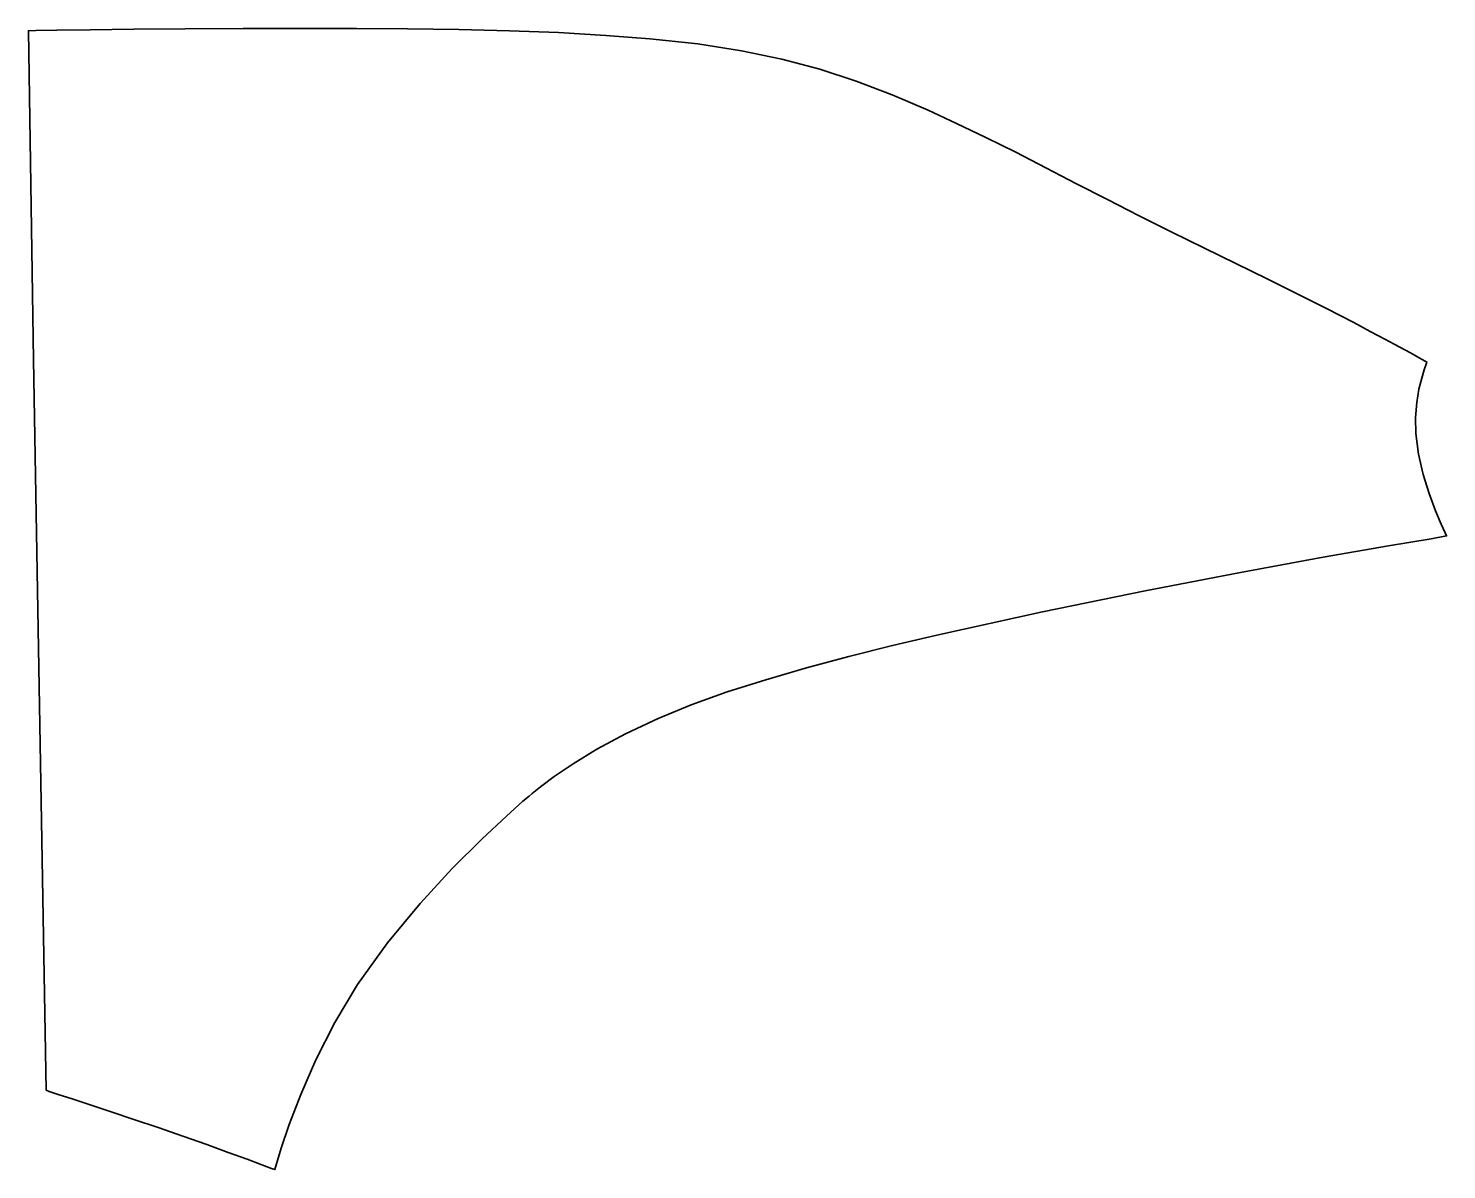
# Model space of a CAD drawing. Extents: x 0 to 4660, y -3748 to 0.
import ezdxf

# ---------------------------------------------------------------- set-up
doc = ezdxf.new("R2010")
doc.units = 0
doc.linetypes.add('Solid', pattern=[0])

msp = doc.modelspace()

# ---------------------------------------------------------------- linework, layer by layer
at = {"color": 0, "linetype": 'Solid', "lineweight": 35}
msp.add_lwpolyline([(799, -3744), (767, -3732), (719, -3714), (657, -3692), (586, -3666), (507, -3638), (426, -3610), (347, -3583), (272, -3558), (203, -3535), (144, -3515), (98, -3501), (68, -3491), (58, -3487), (17, -1088), (0, -8), (25, -7), (94, -6), (203, -5), (346, -3), (515, -2), (706, 0), (913, 0), (1078, 0), (1246, -1), (1414, -4), (1581, -8), (1742, -14), (1897, -23), (2042, -34), (2200, -51), (2343, -74), (2476, -101), (2600, -134), (2720, -173), (2838, -218), (2957, -269), (3050, -312), (3146, -358), (3244, -407), (3343, -458), (3444, -510), (3546, -562), (3648, -614), (3755, -668), (3862, -721), (3967, -772), (4070, -823), (4169, -872), (4265, -920), (4355, -966), (4409, -995), (4459, -1022), (4504, -1046), (4541, -1066), (4570, -1082), (4589, -1093), (4595, -1096), (4593, -1103), (4586, -1121), (4578, -1149), (4569, -1185), (4562, -1229), (4558, -1278), (4559, -1331), (4568, -1398), (4583, -1465), (4603, -1528), (4623, -1584), (4642, -1628), (4655, -1657), (4660, -1667), (4609, -1676), (4469, -1699), (4254, -1737), (3983, -1787), (3670, -1847), (3332, -1916), (2985, -1993), (2839, -2027), (2696, -2063), (2557, -2100), (2423, -2139), (2296, -2179), (2178, -2222), (2069, -2266), (1962, -2317), (1868, -2367), (1790, -2415), (1728, -2457), (1683, -2491), (1655, -2513), (1645, -2521), (1625, -2538), (1571, -2587), (1491, -2662), (1393, -2759), (1287, -2874), (1180, -3003), (1081, -3140), (1007, -3265), (944, -3387), (895, -3501), (857, -3600), (831, -3678), (815, -3729), (810, -3748), (799, -3744)], close=True, dxfattribs=at)

doc.saveas('drawing.dxf')
